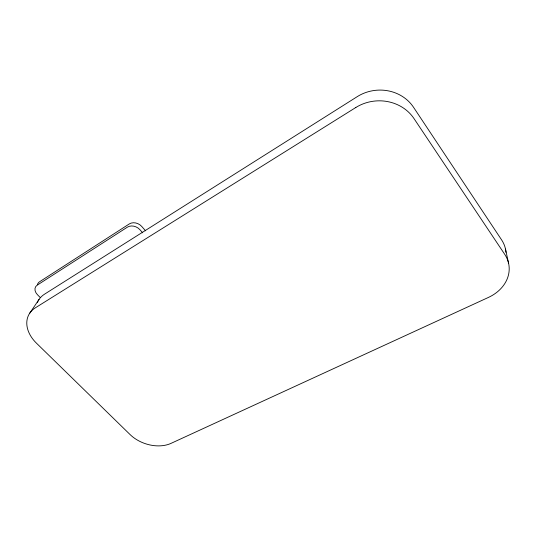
<?xml version="1.0" encoding="UTF-8"?>
<svg xmlns="http://www.w3.org/2000/svg" width="536" height="536" viewBox="0 0 536 536"><rect width="100%" height="100%" fill="white"/><g stroke="black" fill="none" stroke-linecap="round" stroke-linejoin="round"><path stroke-width="0.8" d="M29.761 313.138L39.034 299.423M40.408 297.694L37.466 294.72A8.65 6.332 29.4 0 1 37.178 285.165L127.38 227.164A9.199 7.39 28.3 0 1 139.903 229.683L142.677 232.812M145.591 230.822L141.718 226.44A9.132 7.363 28.4 0 0 129.283 223.941L39.537 281.795A8.589 6.311 29.5 0 0 37.42 284.804M505.502 249.093L508.664 263.638M37.306 302.686A32.026 23.37 27.1 0 1 44.522 294.184L357.251 96.641A40.012 36.944 -6.6 0 1 413.537 107.287L501.629 239.92A37.815 30.867 -6.4 0 1 505.964 252.335M355.83 107.495L35.329 307.845A32.85 23.597 26.8 0 0 36.448 343.167L130.067 434.555A30.331 21.045 19.1 0 0 171.024 443.366L488.39 297.447A38.94 31.43 -5.7 0 0 504.691 254.278L413.966 118.53A41.279 37.822 -5 0 0 355.83 107.495"/></g></svg>
